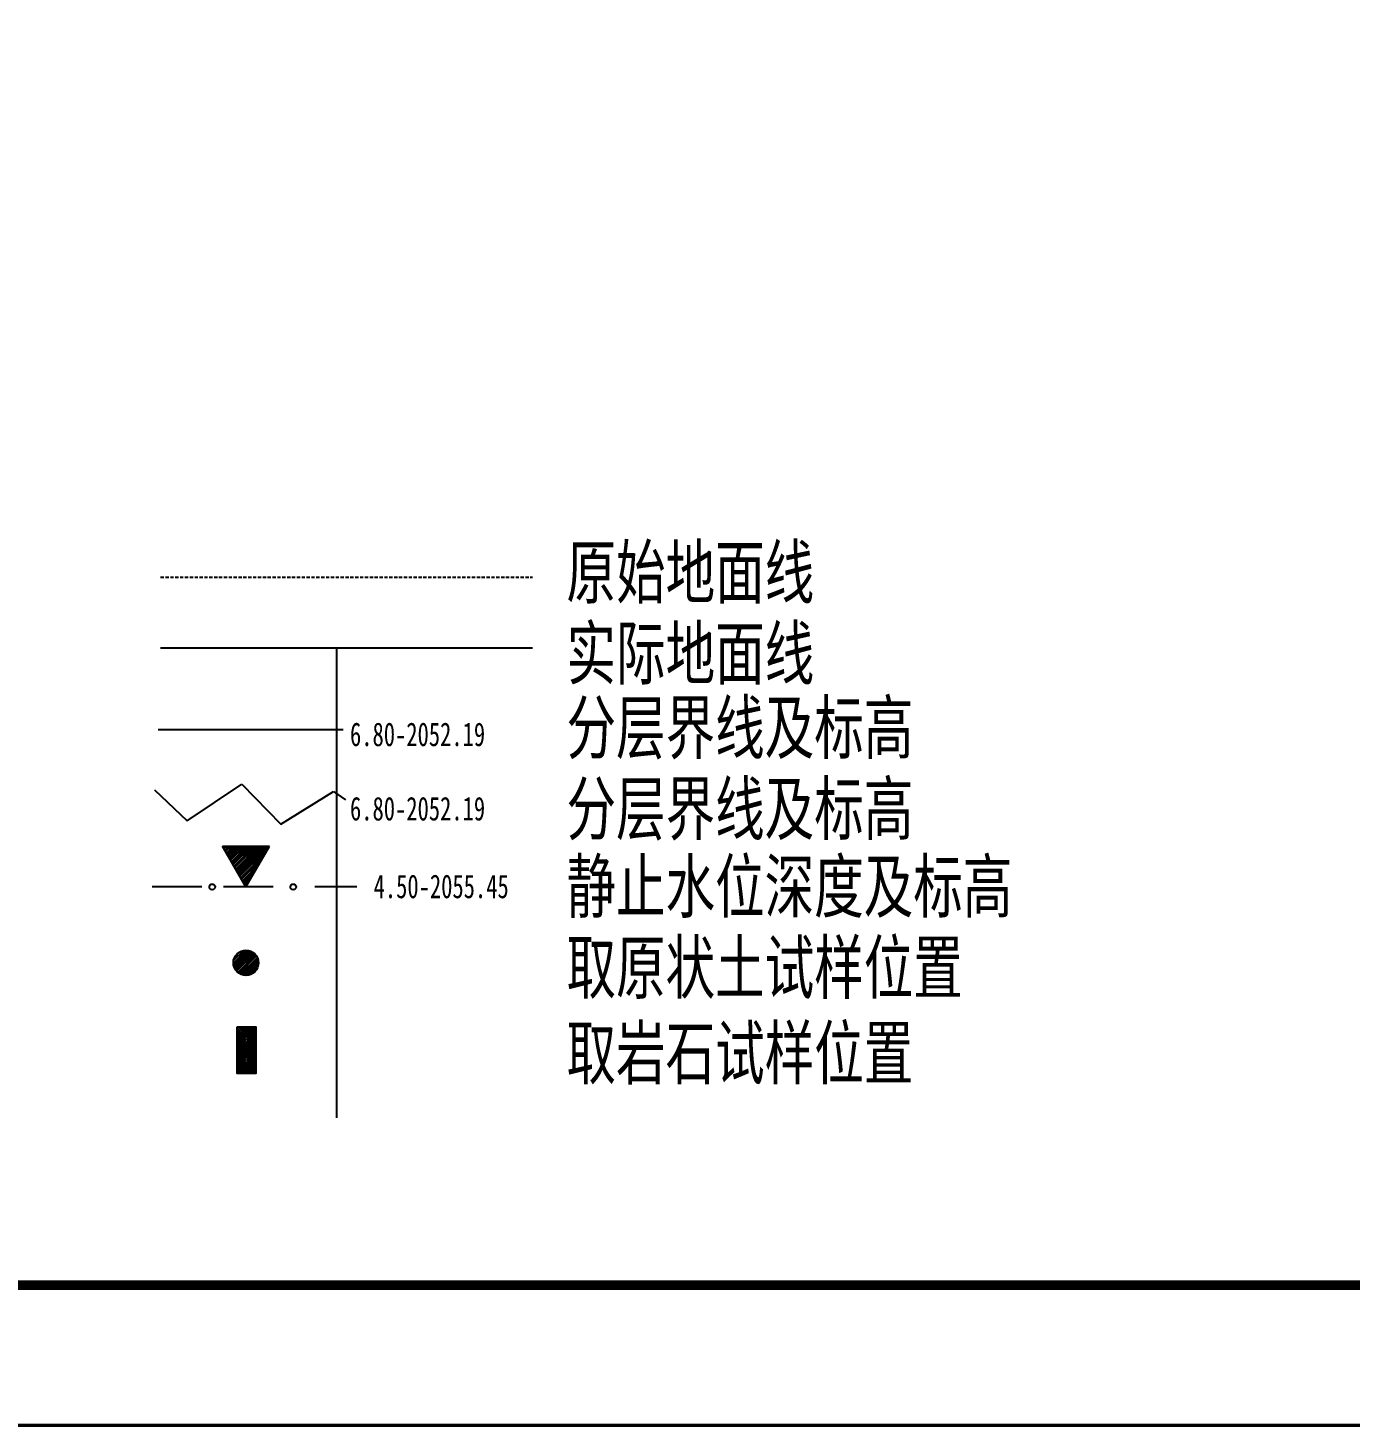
# Model space of a CAD drawing. Header units: millimetres. Extents: x 7577 to 20709, y -191 to 3630.
# Drawn here: x 10768.2 to 10870.1, y 466.9 to 574.7 of the extents above; entities that cross this region are included whole.
import ezdxf

# ---------------------------------------------------------------- set-up
doc = ezdxf.new("R2010")
doc.units = ezdxf.units.MM
doc.linetypes.add('DASHED2', pattern=[0.375, 0.25, -0.125])
for name, color, linetype in [('GiCAD_PouMian', 7, 'Continuous'), ('GiCAD_TLTuKuang', 7, 'Continuous'), ('GiCAD_TuLi', 7, 'Continuous')]:
    doc.layers.add(name, color=color, linetype=linetype)
doc.styles.add('LZ_FONTS_FS', font='simfang.ttf', dxfattribs={"width": 0.7})
pattern_1 = [(45, (-592.32915, 78.45997), (-0.088388348, 0.088388348), [])]

# ---------------------------------------------------------------- blocks, each defined once
blk = doc.blocks.new('tl_spec')
at = {"layer": 'GiCAD_TLTuKuang'}
h = blk.add_hatch(dxfattribs=at)
h.set_pattern_fill('ANSI31', color=256, style=0)
h.set_pattern_definition(pattern_1)
h.paths.add_polyline_path([(6.58, -23.87), (8.4, -20.73), (4.77, -20.73)])
h = blk.add_hatch(dxfattribs=at)
h.set_pattern_fill('ANSI31', color=256, style=0)
h.set_pattern_definition(pattern_1)
edge = h.paths.add_edge_path()
edge.add_arc((6.58, -29.72), 0.97, 0, 360)
h = blk.add_hatch(dxfattribs=at)
h.set_pattern_fill('ANSI31', color=256, style=0)
h.set_pattern_definition(pattern_1)
h.paths.add_polyline_path([(5.91, -34.65), (7.34, -34.65), (7.34, -38.26), (5.91, -38.26)])
at = {"layer": 'GiCAD_TLTuKuang', "linetype": 'DASHED2'}
blk.add_line((0, 0), (28.68, 0), dxfattribs=at)
at = {"layer": 'GiCAD_TLTuKuang'}
for p, q in [((28.68, -5.47), (0, -5.47)), ((13.56, -5.47), (13.56, -41.67)), ((-0.2, -11.74), (14.08, -11.74)), ((2.04, -18.77), (6.26, -15.96)), ((6.26, -15.96), (9.26, -19.04)), ((-0.46, -16.39), (2.04, -18.77)), ((9.26, -19.04), (13.32, -16.51)), ((13.32, -16.51), (14.26, -17.17)), ((4.77, -20.73), (8.4, -20.73)), ((6.58, -23.87), (4.77, -20.73)), ((6.58, -23.87), (8.4, -20.73)), ((3.17, -23.87), (-0.65, -23.87)), ((8.67, -23.87), (4.86, -23.87)), ((15.13, -23.87), (11.9, -23.87))]:
    blk.add_line(p, q, dxfattribs=at)
blk.add_lwpolyline([(5.91, -34.65), (7.34, -34.65), (7.34, -38.26), (5.91, -38.26)], close=True, dxfattribs=at)
for centre, radius in [((3.98, -23.87), 0.22), ((10.22, -23.87), 0.22), ((6.58, -29.72), 0.97)]:
    blk.add_circle(centre, radius, dxfattribs=at)
at = {"layer": 'GiCAD_TLTuKuang', "color": 7, "style": 'LZ_FONTS_FS', "width": 0.7}
for s, p in [('原始地面线', (31.29, -1.6)), ('实际地面线', (31.29, -7.85)), ('分层界线及标高', (31.29, -13.58)), ('分层界线及标高', (31.29, -19.83)), ('静止水位深度及标高', (31.29, -25.82)), ('取原状土试样位置', (31.29, -32.07)), ('取岩石试样位置', (31.29, -38.66))]:
    blk.add_text(s, height=4, dxfattribs=at).set_placement(p)
at = {"layer": 'GiCAD_TLTuKuang', "linetype": 'DASHED2', "style": 'LZ_FONTS_FS', "width": 0.7}
for s, p in [('6.80-2052.19', (14.6, -13.02)), ('6.80-2052.19', (14.6, -18.75)), ('4.50-2055.45', (16.42, -24.74))]:
    blk.add_text(s, height=1.8229, dxfattribs=at).set_placement(p)

msp = doc.modelspace()

# ---------------------------------------------------------------- linework, layer by layer
at = {"layer": 'GiCAD_PouMian'}
for points, const_width in [([(10614.48, 466.99), (11068.08, 466.99), (11068.08, 787.75), (10614.48, 787.75), (10614.48, 466.99)], 0.27), ([(10641.48, 477.79), (11057.28, 477.79), (11057.28, 776.95), (10641.48, 776.95), (10641.48, 477.79), (11057.28, 477.79)], 0.756)]:
    msp.add_lwpolyline(points, dxfattribs=dict(at, const_width=const_width))

# ---------------------------------------------------------------- block references
at = {"layer": 'GiCAD_TuLi'}
msp.add_blockref('tl_spec', (10778.42, 532.36), dxfattribs=at)

doc.saveas('drawing.dxf')
